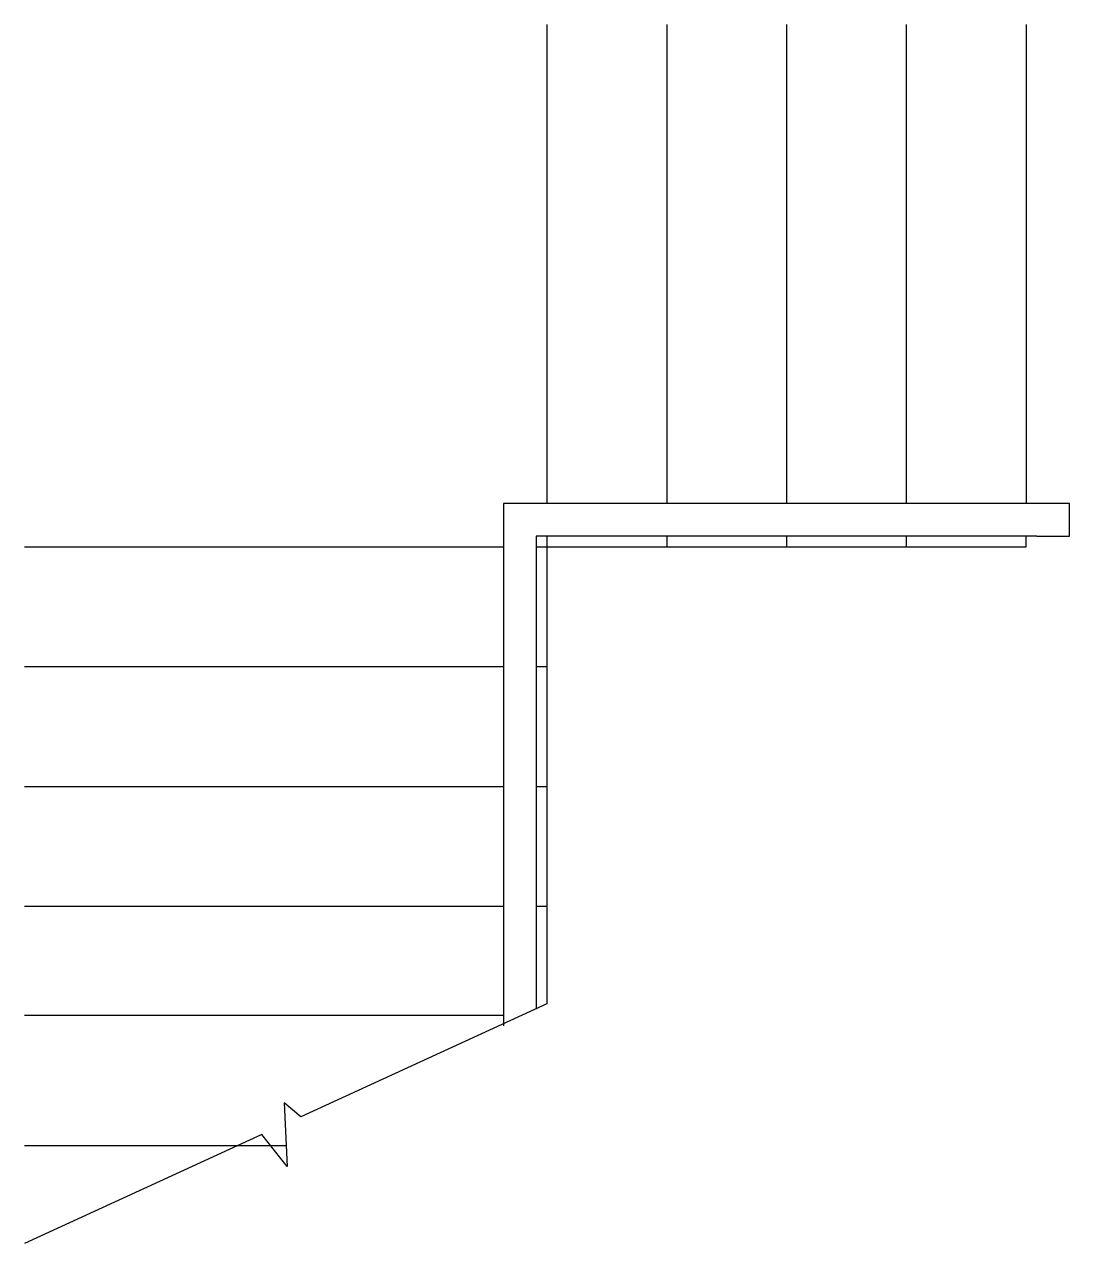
# Model space of a CAD drawing. Header units: metres. Extents: x -167 to -71, y 423 to 535.
import ezdxf

# ---------------------------------------------------------------- set-up
doc = ezdxf.new("R2010")
doc.units = ezdxf.units.M

msp = doc.modelspace()

# ---------------------------------------------------------------- linework, layer by layer
at = {"layer": 'FP-Stair'}
for p, q in [((-119.5, 535), (-119.5, 491)), ((-108.5, 535), (-108.5, 491)), ((-97.5, 535), (-97.5, 491)), ((-86.5, 535), (-86.5, 491)), ((-75.5, 535), (-75.5, 491)), ((-119.5, 488), (-119.5, 445.03)), ((-108.5, 488), (-108.5, 487)), ((-97.5, 488), (-97.5, 487)), ((-86.5, 488), (-86.5, 487)), ((-75.5, 487), (-75.5, 488)), ((-74.5, 488), (-71.5, 488)), ((-167.5, 487), (-123.5, 487)), ((-120.5, 487), (-75.5, 487))]:
    msp.add_line(p, q, dxfattribs=at)
for points in [[(-71.5, 488), (-71.5, 491), (-123.5, 491), (-123.5, 443)], [(-74.5, 488), (-120.5, 488), (-120.5, 444.53)], [(-167.5, 476), (-123.5, 476)], [(-120.5, 476), (-119.5, 476)], [(-167.5, 465), (-123.5, 465)], [(-120.5, 465), (-119.5, 465)], [(-167.5, 454), (-123.5, 454)], [(-120.5, 454), (-119.5, 454)], [(-167.5, 444), (-123.5, 444)], [(-167.5, 432), (-143.5, 432)]]:
    msp.add_lwpolyline(points, dxfattribs=at)
at = {"layer": 'FP-Stair', "linetype": 'Continuous'}
msp.add_lwpolyline([(-119.5, 445.03), (-142.11, 434.66), (-143.63, 435.92), (-143.37, 430.08), (-145.7, 433.01), (-167.5, 423)], dxfattribs=at)

doc.saveas('drawing.dxf')
